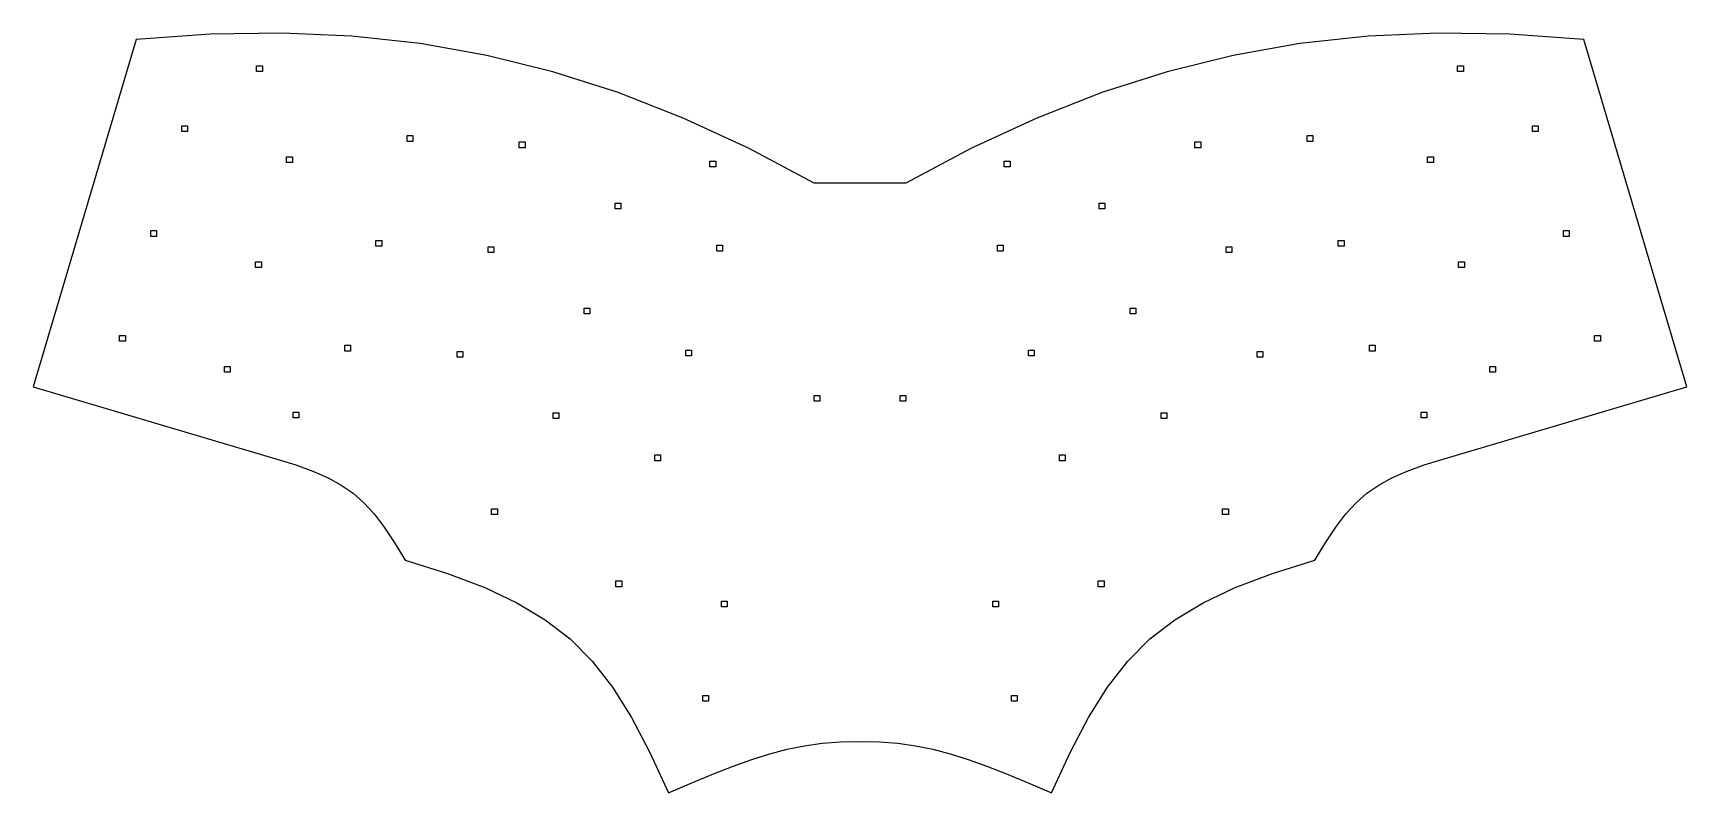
# Model space of a CAD drawing. Header units: metres. Extents: x -144 to 144, y 0 to 133.
import ezdxf

# ---------------------------------------------------------------- set-up
doc = ezdxf.new("R2010")
doc.units = ezdxf.units.M

msp = doc.modelspace()

# ---------------------------------------------------------------- linework, layer by layer
for p, q in [((-113.12, 132.578), (-126.044, 131.665)), ((-100.613, 132.766), (-113.12, 132.578)), ((-88.4587, 132.217), (-100.613, 132.766)), ((100.613, 132.766), (88.4587, 132.217)), ((113.12, 132.578), (100.613, 132.766)), ((126.044, 131.665), (113.12, 132.578)), ((-126.044, 131.665), (-143.98, 71.1158)), ((-76.5951, 130.917), (-88.4587, 132.217)), ((-64.9593, 128.853), (-76.5951, 130.917)), ((76.5951, 130.917), (64.9593, 128.853)), ((88.4587, 132.217), (76.5951, 130.917)), ((143.98, 71.1158), (126.044, 131.665)), ((-105.061, 126.053), (-105.061, 127.053)), ((-105.061, 127.053), (-104.061, 127.053)), ((-104.061, 127.053), (-104.061, 126.053)), ((-53.4885, 126.012), (-64.9593, 128.853)), ((64.9593, 128.853), (53.4885, 126.012)), ((104.061, 126.053), (104.061, 127.053)), ((104.061, 127.053), (105.061, 127.053)), ((105.061, 127.053), (105.061, 126.053)), ((-104.061, 126.053), (-105.061, 126.053)), ((-42.12, 122.38), (-53.4885, 126.012)), ((53.4885, 126.012), (42.12, 122.38)), ((105.061, 126.053), (104.061, 126.053)), ((-30.7909, 117.944), (-42.12, 122.38)), ((42.12, 122.38), (30.7909, 117.944)), ((-118.092, 115.599), (-118.092, 116.599)), ((-118.092, 116.599), (-117.092, 116.599)), ((-117.092, 115.599), (-118.092, 115.599)), ((-117.092, 116.599), (-117.092, 115.599)), ((-19.4385, 112.691), (-30.7909, 117.944)), ((30.7909, 117.944), (19.4385, 112.691)), ((117.092, 115.599), (117.092, 116.599)), ((117.092, 116.599), (118.092, 116.599)), ((118.092, 115.599), (117.092, 115.599)), ((118.092, 116.599), (118.092, 115.599)), ((-78.8631, 113.887), (-78.8631, 114.887)), ((-78.8631, 114.887), (-77.8631, 114.887)), ((-77.8631, 113.887), (-78.8631, 113.887)), ((-77.8631, 114.887), (-77.8631, 113.887)), ((-59.3195, 112.791), (-59.3195, 113.791)), ((-59.3195, 113.791), (-58.3195, 113.791)), ((-58.3195, 112.791), (-59.3195, 112.791)), ((-58.3195, 113.791), (-58.3195, 112.791)), ((-8, 106.607), (-19.4385, 112.691)), ((19.4385, 112.691), (8, 106.607)), ((58.3195, 112.791), (58.3195, 113.791)), ((58.3195, 113.791), (59.3195, 113.791)), ((59.3195, 112.791), (58.3195, 112.791)), ((59.3195, 113.791), (59.3195, 112.791)), ((77.8631, 113.887), (77.8631, 114.887)), ((77.8631, 114.887), (78.8631, 114.887)), ((78.8631, 113.887), (77.8631, 113.887)), ((78.8631, 114.887), (78.8631, 113.887)), ((-99.8267, 110.188), (-99.8267, 111.188)), ((-99.8267, 111.188), (-98.8267, 111.188)), ((-98.8267, 110.188), (-99.8267, 110.188)), ((-98.8267, 111.188), (-98.8267, 110.188)), ((-26.1262, 109.451), (-26.1262, 110.451)), ((-26.1262, 110.451), (-25.1262, 110.451)), ((-25.1262, 109.451), (-26.1262, 109.451)), ((-25.1262, 110.451), (-25.1262, 109.451)), ((25.1262, 109.451), (25.1262, 110.451)), ((25.1262, 110.451), (26.1262, 110.451)), ((26.1262, 109.451), (25.1262, 109.451)), ((26.1262, 110.451), (26.1262, 109.451)), ((98.8267, 110.188), (98.8267, 111.188)), ((98.8267, 111.188), (99.8267, 111.188)), ((99.8267, 110.188), (98.8267, 110.188)), ((99.8267, 111.188), (99.8267, 110.188)), ((8, 106.607), (-8, 106.607)), ((-42.616, 102.107), (-42.616, 103.107)), ((-42.616, 103.107), (-41.616, 103.107)), ((-41.616, 102.107), (-42.616, 102.107)), ((-41.616, 103.107), (-41.616, 102.107)), ((41.616, 102.107), (41.616, 103.107)), ((41.616, 103.107), (42.616, 103.107)), ((42.616, 102.107), (41.616, 102.107)), ((42.616, 103.107), (42.616, 102.107)), ((-123.503, 97.3332), (-123.503, 98.3332)), ((-123.503, 98.3332), (-122.503, 98.3332)), ((-122.503, 98.3332), (-122.503, 97.3332)), ((122.503, 97.3332), (122.503, 98.3332)), ((122.503, 98.3332), (123.503, 98.3332)), ((123.503, 98.3332), (123.503, 97.3332)), ((-122.503, 97.3332), (-123.503, 97.3332)), ((-84.2735, 95.621), (-84.2735, 96.621)), ((-84.2735, 96.621), (-83.2735, 96.621)), ((-83.2735, 95.621), (-84.2735, 95.621)), ((-83.2735, 96.621), (-83.2735, 95.621)), ((-64.73, 94.5252), (-64.73, 95.5252)), ((-64.73, 95.5252), (-63.73, 95.5252)), ((-63.73, 95.5252), (-63.73, 94.5252)), ((-24.9185, 94.7786), (-24.9185, 95.7786)), ((-24.9185, 95.7786), (-23.9185, 95.7786)), ((-23.9185, 95.7786), (-23.9185, 94.7786)), ((23.9185, 94.7786), (23.9185, 95.7786)), ((23.9185, 95.7786), (24.9185, 95.7786)), ((24.9185, 95.7786), (24.9185, 94.7786)), ((63.73, 94.5252), (63.73, 95.5252)), ((63.73, 95.5252), (64.73, 95.5252)), ((64.73, 95.5252), (64.73, 94.5252)), ((83.2735, 95.621), (83.2735, 96.621)), ((83.2735, 96.621), (84.2735, 96.621)), ((84.2735, 95.621), (83.2735, 95.621)), ((84.2735, 96.621), (84.2735, 95.621)), ((123.503, 97.3332), (122.503, 97.3332)), ((-105.237, 91.9227), (-105.237, 92.9227)), ((-105.237, 92.9227), (-104.237, 92.9227)), ((-104.237, 92.9227), (-104.237, 91.9227)), ((-63.73, 94.5252), (-64.73, 94.5252)), ((-23.9185, 94.7786), (-24.9185, 94.7786)), ((24.9185, 94.7786), (23.9185, 94.7786)), ((64.73, 94.5252), (63.73, 94.5252)), ((104.237, 91.9227), (104.237, 92.9227)), ((104.237, 92.9227), (105.237, 92.9227)), ((105.237, 92.9227), (105.237, 91.9227)), ((-104.237, 91.9227), (-105.237, 91.9227)), ((105.237, 91.9227), (104.237, 91.9227)), ((-48.0265, 83.8412), (-48.0265, 84.8412)), ((-48.0265, 84.8412), (-47.0265, 84.8412)), ((-47.0265, 83.8412), (-48.0265, 83.8412)), ((-47.0265, 84.8412), (-47.0265, 83.8412)), ((47.0265, 83.8412), (47.0265, 84.8412)), ((47.0265, 84.8412), (48.0265, 84.8412)), ((48.0265, 83.8412), (47.0265, 83.8412)), ((48.0265, 84.8412), (48.0265, 83.8412)), ((-128.913, 79.0677), (-128.913, 80.0677)), ((-128.913, 80.0677), (-127.913, 80.0677)), ((-127.913, 79.0677), (-128.913, 79.0677)), ((-127.913, 80.0677), (-127.913, 79.0677)), ((-89.684, 77.3555), (-89.684, 78.3555)), ((-89.684, 78.3555), (-88.684, 78.3555)), ((-88.684, 78.3555), (-88.684, 77.3555)), ((88.684, 77.3555), (88.684, 78.3555)), ((88.684, 78.3555), (89.684, 78.3555)), ((89.684, 78.3555), (89.684, 77.3555)), ((127.913, 79.0677), (127.913, 80.0677)), ((127.913, 80.0677), (128.913, 80.0677)), ((128.913, 79.0677), (127.913, 79.0677)), ((128.913, 80.0677), (128.913, 79.0677)), ((-88.684, 77.3555), (-89.684, 77.3555)), ((-70.1405, 76.2597), (-70.1405, 77.2597)), ((-70.1405, 77.2597), (-69.1405, 77.2597)), ((-69.1405, 76.2597), (-70.1405, 76.2597)), ((-69.1405, 77.2597), (-69.1405, 76.2597)), ((-30.329, 76.5131), (-30.329, 77.5131)), ((-30.329, 77.5131), (-29.329, 77.5131)), ((-29.329, 76.5131), (-30.329, 76.5131)), ((-29.329, 77.5131), (-29.329, 76.5131)), ((29.329, 76.5131), (29.329, 77.5131)), ((29.329, 77.5131), (30.329, 77.5131)), ((30.329, 76.5131), (29.329, 76.5131)), ((30.329, 77.5131), (30.329, 76.5131)), ((69.1405, 76.2597), (69.1405, 77.2597)), ((69.1405, 77.2597), (70.1405, 77.2597)), ((70.1405, 76.2597), (69.1405, 76.2597)), ((70.1405, 77.2597), (70.1405, 76.2597)), ((89.684, 77.3555), (88.684, 77.3555)), ((-110.648, 73.6572), (-110.648, 74.6572)), ((-110.648, 74.6572), (-109.648, 74.6572)), ((-109.648, 73.6572), (-110.648, 73.6572)), ((-109.648, 74.6572), (-109.648, 73.6572)), ((109.648, 73.6572), (109.648, 74.6572)), ((109.648, 74.6572), (110.648, 74.6572)), ((110.648, 73.6572), (109.648, 73.6572)), ((110.648, 74.6572), (110.648, 73.6572)), ((-143.98, 71.1158), (-101.696, 58.5907)), ((-8, 68.607), (-8, 69.607)), ((-8, 69.607), (-6.99998, 69.607)), ((-6.99998, 69.607), (-7, 68.607)), ((7, 68.607), (6.99998, 69.607)), ((6.99998, 69.607), (8, 69.607)), ((8, 69.607), (8, 68.607)), ((101.696, 58.5907), (143.98, 71.1158)), ((-98.6879, 65.7081), (-98.6879, 66.7081)), ((-98.6879, 66.7081), (-97.6879, 66.7081)), ((-97.6879, 66.7081), (-97.6879, 65.7081)), ((-53.437, 65.5757), (-53.437, 66.5757)), ((-53.437, 66.5757), (-52.437, 66.5757)), ((-52.437, 66.5757), (-52.437, 65.5757)), ((-7, 68.607), (-8, 68.607)), ((8, 68.607), (7, 68.607)), ((52.437, 65.5757), (52.437, 66.5757)), ((52.437, 66.5757), (53.437, 66.5757)), ((53.437, 66.5757), (53.437, 65.5757)), ((97.6879, 65.7081), (97.6879, 66.7081)), ((97.6879, 66.7081), (98.6879, 66.7081)), ((98.6879, 66.7081), (98.6879, 65.7081)), ((-97.6879, 65.7081), (-98.6879, 65.7081)), ((-52.437, 65.5757), (-53.437, 65.5757)), ((53.437, 65.5757), (52.437, 65.5757)), ((98.6879, 65.7081), (97.6879, 65.7081)), ((-101.696, 58.5907), (-98.2431, 57.5084)), ((-35.7395, 58.2476), (-35.7395, 59.2476)), ((-35.7395, 59.2476), (-34.7395, 59.2476)), ((-34.7395, 58.2476), (-35.7395, 58.2476)), ((-34.7395, 59.2476), (-34.7395, 58.2476)), ((34.7395, 58.2476), (34.7395, 59.2476)), ((34.7395, 59.2476), (35.7395, 59.2476)), ((35.7395, 58.2476), (34.7395, 58.2476)), ((35.7395, 59.2476), (35.7395, 58.2476)), ((98.2431, 57.5084), (101.696, 58.5907)), ((-98.2431, 57.5084), (-95.2413, 56.418)), ((-95.2413, 56.418), (-92.6217, 55.2657)), ((-92.6217, 55.2657), (-90.3155, 53.9974)), ((90.3155, 53.9974), (92.6217, 55.2657)), ((92.6217, 55.2657), (95.2413, 56.418)), ((95.2413, 56.418), (98.2431, 57.5084)), ((-90.3155, 53.9974), (-88.254, 52.559)), ((-88.254, 52.559), (-86.3685, 50.8967)), ((86.3685, 50.8967), (88.254, 52.559)), ((88.254, 52.559), (90.3155, 53.9974)), ((-86.3685, 50.8967), (-84.5902, 48.9563)), ((-84.5902, 48.9563), (-82.8505, 46.684)), ((-64.145, 48.8793), (-64.145, 49.8793)), ((-64.145, 49.8793), (-63.145, 49.8793)), ((-63.145, 49.8793), (-63.145, 48.8793)), ((63.145, 48.8793), (63.145, 49.8793)), ((63.145, 49.8793), (64.145, 49.8793)), ((64.145, 49.8793), (64.145, 48.8793)), ((82.8505, 46.684), (84.5902, 48.9563)), ((84.5902, 48.9563), (86.3685, 50.8967)), ((-82.8505, 46.684), (-81.0805, 44.0257)), ((-63.145, 48.8793), (-64.145, 48.8793)), ((64.145, 48.8793), (63.145, 48.8793)), ((81.0805, 44.0257), (82.8505, 46.684)), ((-81.0805, 44.0257), (-79.2115, 40.9274)), ((79.2115, 40.9274), (81.0805, 44.0257)), ((-79.2115, 40.9274), (-71.8025, 38.5714)), ((71.8025, 38.5714), (79.2115, 40.9274)), ((-71.8025, 38.5714), (-65.3487, 36.1275)), ((65.3487, 36.1275), (71.8025, 38.5714)), ((-65.3487, 36.1275), (-59.7271, 33.4866)), ((-42.4888, 36.2858), (-42.4888, 37.2858)), ((-42.4888, 37.2858), (-41.4888, 37.2858)), ((-41.4888, 36.2858), (-42.4888, 36.2858)), ((-41.4888, 37.2858), (-41.4888, 36.2858)), ((41.4888, 36.2858), (41.4888, 37.2858)), ((41.4888, 37.2858), (42.4888, 37.2858)), ((42.4888, 36.2858), (41.4888, 36.2858)), ((42.4888, 37.2858), (42.4888, 36.2858)), ((59.7271, 33.4866), (65.3487, 36.1275)), ((-59.7271, 33.4866), (-54.8146, 30.54)), ((-24.1212, 32.7533), (-24.1212, 33.7533)), ((-24.1212, 33.7533), (-23.1212, 33.7533)), ((-23.1212, 32.7533), (-24.1212, 32.7533)), ((-23.1212, 33.7533), (-23.1212, 32.7533)), ((23.1212, 32.7533), (23.1212, 33.7533)), ((23.1212, 33.7533), (24.1212, 33.7533)), ((24.1212, 32.7533), (23.1212, 32.7533)), ((24.1212, 33.7533), (24.1212, 32.7533)), ((54.8146, 30.54), (59.7271, 33.4866)), ((-54.8146, 30.54), (-50.4882, 27.1789)), ((50.4882, 27.1789), (54.8146, 30.54)), ((-50.4882, 27.1789), (-46.6249, 23.2944)), ((46.6249, 23.2944), (50.4882, 27.1789)), ((-46.6249, 23.2944), (-43.1016, 18.7776)), ((43.1016, 18.7776), (46.6249, 23.2944)), ((-43.1016, 18.7776), (-39.7954, 13.5197)), ((-27.3499, 16.3258), (-27.3499, 17.3258)), ((-27.3499, 17.3258), (-26.3499, 17.3258)), ((-26.3499, 17.3258), (-26.3499, 16.3258)), ((26.3499, 16.3258), (26.3499, 17.3258)), ((26.3499, 17.3258), (27.3499, 17.3258)), ((27.3499, 17.3258), (27.3499, 16.3258)), ((39.7954, 13.5197), (43.1016, 18.7776)), ((-26.3499, 16.3258), (-27.3499, 16.3258)), ((27.3499, 16.3258), (26.3499, 16.3258)), ((-39.7954, 13.5197), (-36.5831, 7.41191)), ((36.5831, 7.41191), (39.7954, 13.5197)), ((-9.65475, 8.56351), (-6.58061, 8.99397)), ((-6.58061, 8.99397), (-3.38452, 9.24957)), ((-3.38452, 9.24957), (0, 9.33395)), ((0, 9.33395), (3.38452, 9.24957)), ((3.38452, 9.24957), (6.58061, 8.99397)), ((6.58061, 8.99397), (9.65475, 8.56351)), ((-36.5831, 7.41191), (-33.3417, 0.34529)), ((-22.061, 5.01941), (-18.81, 6.18611)), ((-18.81, 6.18611), (-15.703, 7.16324)), ((-15.703, 7.16324), (-12.6734, 7.95448)), ((-12.6734, 7.95448), (-9.65475, 8.56351)), ((9.65475, 8.56351), (12.6734, 7.95448)), ((12.6734, 7.95448), (15.703, 7.16324)), ((15.703, 7.16324), (18.81, 6.18611)), ((18.81, 6.18611), (22.061, 5.01941)), ((33.3417, 0.34529), (36.5831, 7.41191)), ((-29.2603, 2.10268), (-25.5222, 3.6595)), ((-25.5222, 3.6595), (-22.061, 5.01941)), ((22.061, 5.01941), (25.5222, 3.6595)), ((25.5222, 3.6595), (29.2603, 2.10268)), ((-33.3417, 0.34529), (-29.2603, 2.10268)), ((29.2603, 2.10268), (33.3417, 0.34529))]:
    msp.add_line(p, q)

doc.saveas('drawing.dxf')
